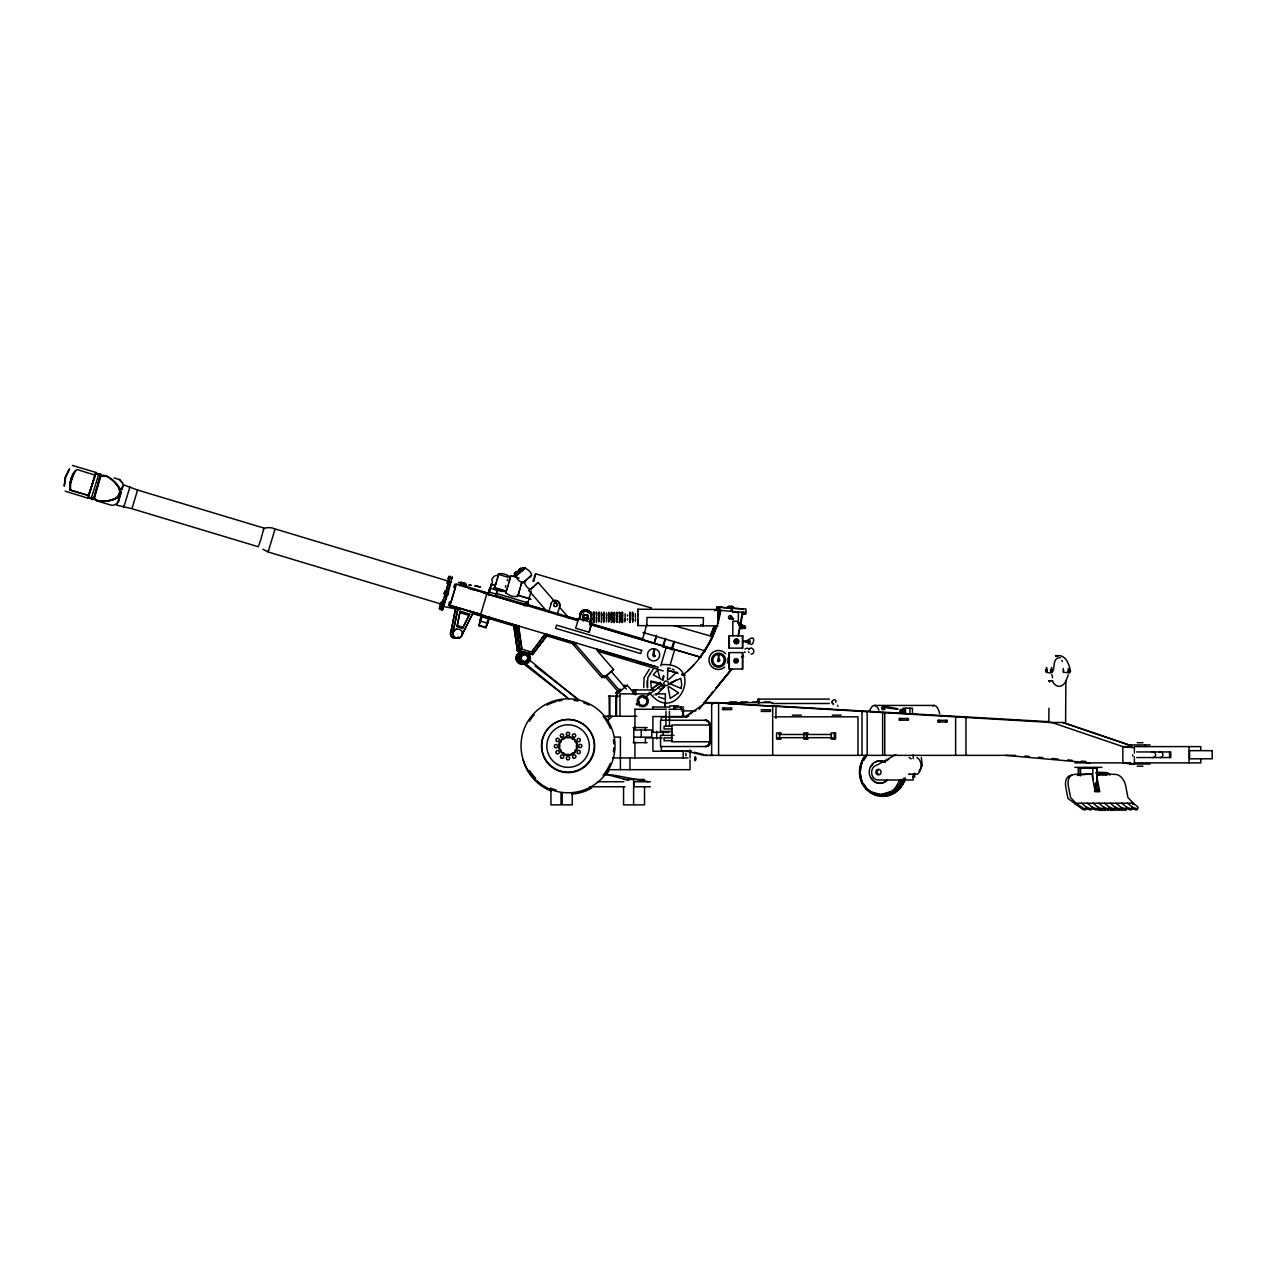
<?xml version="1.0" encoding="UTF-8"?>
<svg xmlns="http://www.w3.org/2000/svg" width="1276" height="1276" viewBox="0 0 1276 1276"><rect width="100%" height="100%" fill="white"/><g stroke="black" fill="none" stroke-linecap="round" stroke-linejoin="round"><path stroke-width="1.5" d="M1048.936 708.26L1048.84 722.503L1063.163 722.503L1132.195 745.966M1065.604 722.774L1065.859 681.129L1068.299 674.94M594.058 617.233L594.201 619.865M594.233 618.589L594.233 615.877M596.482 617.233L596.482 618.605L596.482 615.877M598.875 618.605L598.875 617.249M598.843 619.881L598.875 615.893M599.21 618.621L599.226 615.893M601.475 617.265L601.65 621.109M601.698 618.748L601.475 615.893M603.947 617.393L603.947 618.653L603.963 616.021M606.547 618.764L606.563 617.393M608.939 618.764L608.955 617.409M611.539 618.78L611.539 614.777M611.714 620.056L611.73 614.793M612.017 618.78L612.017 614.793M614.266 618.796L614.282 617.425M614.617 618.796L614.617 614.793M617.201 618.796L617.217 616.069M619.626 617.44L619.434 620.072M619.817 616.085L619.785 620.072M622.529 618.812L622.529 614.825M630.089 618.844L630.089 616.117M632.816 618.86L632.816 616.133M638.064 619.546L638.08 615.319M717.925 619.833L718.213 609.529L637.84 609.242L637.649 611.651M718.053 617.712L718.197 613.357L718.308 615.526M718.34 623.501L718.436 615.59M591.155 615.957L591.346 614.585M591.346 620.949L591.617 618.477M591.601 619.849L591.633 617.217L591.314 619.849M593.85 619.865L593.882 618.589M596.642 618.509L596.562 620.965M599.194 619.881L599.21 618.509M603.931 620.024L604.122 618.653M604.282 620.024L604.282 613.66M606.531 620.04L606.499 612.847M608.923 620.04L608.939 614.777M611.252 614.777L611.22 618.78M611.523 620.056L611.491 612.863M611.698 618.685L611.491 621.141M612.001 620.056L612.001 618.685M614.25 620.056L614.25 613.708M614.601 620.056L614.601 618.685M616.85 620.072L616.882 616.069M616.994 619.865L617.042 618.7M617.185 620.072L617.201 618.7M619.594 619.881L619.801 618.7M622.034 620.088L622.002 612.895M622.353 618.716L622.401 622.162M622.513 620.088L622.529 618.716M624.761 620.104L624.793 618.828M625.112 620.104L625.128 618.732M627.457 620.104L627.473 618.828M629.706 620.12L629.706 613.756M630.057 620.12L630.073 618.748M632.306 620.12L632.306 613.772M632.784 620.12L632.8 618.748M635.416 618.86L635.352 621.221M637.633 620.136L637.665 618.876M637.984 618.828L637.793 625.623L718.149 625.894M718.292 619.897L718.308 618.844M591.171 614.793L591.362 613.501M591.426 619.658L591.362 621.444M591.601 619.658L591.538 621.779M593.834 620.949L593.85 619.673L593.627 621.795M594.169 620.949L594.201 619.673M596.402 619.673L596.434 622.513M598.811 620.965L598.843 619.689L599.162 620.981M601.49 619.817L601.299 622.529M603.899 621.109L603.915 619.833M604.25 621.109L604.09 619.833M606.674 620.04L606.467 621.954M608.907 619.849L608.732 622.114M609.242 621.125L609.258 613.692M611.268 614.984L611.284 613.979M611.762 613.979L611.842 616.164M611.97 621.141L611.986 619.849M614.219 621.157L614.235 619.865M614.569 621.157L614.585 619.865M617.153 621.157L617.169 619.865M619.753 621.173L619.769 619.881M622.481 621.173L622.497 619.897M625.112 619.897L624.889 622.018M630.025 621.205L630.057 619.913M632.752 621.221L632.784 619.929M637.952 620.136L637.793 622.847M742.425 626.66L741.978 626.899M667.476 679.199L667.779 667.938L670.474 668.401M123.006 485.454L122.033 489.872M480.605 619.323L478.915 625.655L485.885 627.76L488.038 621.38L487.639 623.294L480.669 621.205L481.068 619.275L478.915 625.655M466.298 586.163C465.931 583.339 467.542 587.933 463.475 586.099L463.922 584.472L466.474 584.775L466.282 586.29M463.73 584.472L466.234 585.19M591.203 613.772L591.57 613.006M591.41 612.655L591.394 613.006M593.627 613.501L593.659 612.671L594.058 615.973L594.233 614.601M593.818 620.678L593.707 622.497L593.787 621.444M593.962 613.517L594.01 612.671M594.169 620.678L594.058 622.497L594.138 621.444M598.811 620.694L598.619 621.811M603.819 622.481L603.899 620.838M611.651 620.854L611.332 622.497M611.778 620.854L611.842 622.289M614.171 621.651L614.091 622.688L614.219 620.87M614.41 622.13L614.553 620.87M616.786 622.002L616.994 620.886L616.707 622.305M619.402 621.173L619.291 622.704L619.721 621.667M619.721 622.002L619.753 620.886M622.002 621.173L621.922 622.162M622.449 622.018L622.481 620.902M629.674 621.205L629.515 622.178M629.993 622.05L630.025 620.918M632.752 620.933L632.641 622.369M506.333 590.82C506.062 592.527 492.137 590.644 494.705 586.657M504.195 590.389L494.546 587.534L495.71 584.249M508.087 577.278L498.438 574.423L498.278 575.301M509.826 579.208C513.351 575.747 496.236 570.197 498.007 576.337M519.029 591.617C520.066 600.581 506.795 595.35 505.711 592.016M519.141 578.156L510.719 575.651L509.411 580.724M517.306 596.69L517.514 595.525M122.943 484.625L137.696 490.08L263.972 528.089L260.735 539.844L258.294 546.75L132.018 508.741L116.754 505.2L116.993 503.829M129.881 487.081L123.708 507.306L123.947 505.918M132.034 508.422L137.457 490.399M495.758 596.546L497.512 590.437L490.558 588.332L489.825 590.278L491.483 583.882L489.33 590.246M528.423 603.054L496.252 593.372L497.704 588.826M672.037 648.862L674.047 641.972M709.265 722.232L710.764 725.374L710.764 741.372A5.933 5.471 -90 0 1 707.989 745.87L707.159 746.189A5.933 5.471 -90 0 0 709.265 744.546A5.933 5.471 90 0 0 710.541 741.372L710.429 724.688M735.614 661.877L735.056 660.282M451.369 579.065L452.31 576.832L442.373 610.072L440.236 609.418L441.624 604.09M443.474 606.036L442.373 610.072L442.772 607.839M489.298 590.246L489.729 588.332L487.815 594.441M695.484 759.348L695.245 760.528L695.276 757.035L695.436 760.528L695.468 757.035L695.691 758.901M743.749 627.218C741.691 622.863 739.298 630.392 743.398 628.223M743.35 627.026C745.997 631.795 746.763 623.087 742.584 626.947C745.184 631.7 744.833 624.299 743.924 626.133M743.366 640.855L743.382 641.94M750.081 640.839C743.445 639.356 743.557 643.343 750.081 641.956M903.934 711.434L904.764 709.855M593.882 612.528L593.914 612.368M594.01 613.022L594.042 612.145L594.169 613.022M611.332 613.198L611.364 612.336M614.346 612.719L614.49 612.56M614.522 621.651L614.362 621.986M617.106 621.651L616.611 622.002M619.243 613.23L619.275 612.352M619.323 612.576L619.673 612.576M621.843 613.23L621.875 612.368L622.018 613.23M622.321 614.011L622.401 612.193L622.465 613.246M622.401 622.544L622.449 621.667M629.515 613.262L629.897 612.4M629.945 622.56L629.993 621.699M700.891 624.746L700.763 625.846L700.636 624.746M714.672 610.614L714.799 609.529L714.927 610.614M650.919 608.971L651.015 607.902L535.585 573.801L533.91 581.234M466.091 586.003L466.426 585.19M1081.617 803.226L1086.37 807.118L1086.259 808.202A2.967 1.037 23.6 0 1 1083.388 808.202L1075.875 803.226L1070.564 797.5L1068.379 785.952A11.915 7.879 70.5 0 1 1074.344 774.42L1091.857 773.862L1095.239 791.742L1099.721 791.726L1096.674 775.649M1087.343 803.21L1092.112 807.118L1091.985 808.187A2.967 1.037 23.6 0 1 1089.114 808.187L1086.37 807.118M1093.085 803.21L1097.838 807.118L1097.727 808.187A2.967 1.037 23.6 0 1 1094.856 808.187L1092.112 807.118M1098.811 803.21L1103.581 807.102L1103.453 808.187A2.967 1.037 23.6 0 1 1100.598 808.187L1097.838 807.118M1104.553 803.21L1109.307 807.102L1109.195 808.187A2.967 1.037 23.6 0 1 1106.324 808.187L1103.581 807.102M1110.295 803.21L1115.049 807.102L1114.921 808.171A2.967 1.037 23.6 0 1 1112.066 808.187L1109.307 807.102M1116.022 803.194L1120.791 807.102L1120.663 808.171A2.967 1.037 23.6 0 1 1117.792 808.171L1115.049 807.102M1121.764 803.194L1126.517 807.086L1126.405 808.171A2.967 1.037 23.6 0 1 1123.534 808.171L1120.791 807.102M1127.49 803.194L1132.259 807.086L1132.131 808.171A2.967 1.037 23.6 0 1 1129.26 808.171L1126.517 807.086M1137.442 808.33L1137.331 809.415A2.967 1.037 23.6 0 1 1134.46 809.415L1131.7 808.346L1131.589 809.415A2.967 1.037 23.6 0 1 1128.718 809.415L1125.974 808.346L1125.847 809.415A2.967 1.037 23.6 0 1 1122.992 809.415L1120.232 808.346L1120.121 809.431A2.967 1.037 23.6 0 1 1117.25 809.431L1114.506 808.346L1114.379 809.431A2.967 1.037 23.6 0 1 1111.524 809.431L1108.764 808.346L1108.653 809.431A2.967 1.037 23.6 0 1 1105.782 809.431L1103.038 808.362L1102.911 809.431A2.967 1.037 23.6 0 1 1100.04 809.431L1097.296 808.362L1097.185 809.431A2.967 1.037 23.6 0 1 1094.314 809.447L1091.57 808.362L1091.443 809.447A2.967 1.037 23.6 0 1 1088.572 809.447L1085.828 808.362L1085.716 809.447A2.967 1.037 23.6 0 1 1082.845 809.447L1067.948 798.425L1065.763 786.877A11.915 7.879 70.5 0 1 1071.728 775.345M463.922 584.472L463.475 586.099M466.091 586.29L466.282 584.775M862.576 784.118L859.609 772.092L862.576 760.049M859.705 772.092L860.407 766.238L863.772 757.434M863.23 784.23C858.381 775.744 859.849 765.568 864.123 757.178M860.247 772.092L860.614 768.95M900.346 709.807L905.099 710.381L904.764 712.965L900.011 712.391L900.346 709.807L901.35 709.807M901.191 711.099L900.011 712.391M904.987 711.099L903.807 712.391M736.762 642.546L737.688 641.7L736.762 640.233M1063.307 668.449L1063.259 672.356L1069.463 672.675A1.675 0.989 89.9 0 0 1070.197 669.82C1068.746 662.563 1064.583 653.408 1055.412 655.976L1057.74 656.454M1068.267 668.433L1068.379 672.42M70.18 482.743L70.403 481.483M738.07 635.958L742.441 612.32L742.441 614.011L745.854 614.011L745.902 608.971L732.488 608.317M738.405 635.958L743.047 612.32L745.902 612.32M647.123 680.953L647.538 687.684M653.87 656.661L652.69 654.891M653.998 653.982L655.019 656.071M680.937 688.418L681.735 684.399L680.81 678.385L670.49 682.804M455.803 608.014L450.875 632.194L455.628 608.014L459.583 609.146M458.02 608.014L453.092 632.194L458.02 608.014L473.316 612.496L461.816 635.209L473.316 612.496M456.999 626.596L460.142 611.252L469.68 614.075L462.486 628.494L456.999 626.596L460.142 611.252M70.706 482.743L73.625 474.034M89.304 493.748L94.488 476.458M94.775 494.53L93.212 499.219M711.705 637.793L711.976 636.437L673.919 625.559M268.423 550.435L268.151 551.902L275.09 528.934L448.769 581.234M448.769 581.521L449.104 579.783L448.37 581.521M94.647 476.458L89.751 492.935M441.911 602.814L441.241 604.92L440.172 604.601L440.842 602.495M674.43 641.365L672.133 650.154M611.364 612.719L611.475 613.198M611.698 612.544L611.986 613.979M629.85 613.262L629.945 612.209L630.025 613.262M440.842 604.601L441.671 601.841L442.74 602.16L441.911 604.92L441.081 603.947M441.911 604.92L441.305 605.845M663.568 675.498L662.691 679.63L663.472 677.987M578.459 699.998L529.7 660.17L526.51 663.488M1063.546 670.091L1063.546 671.224M494.466 587.375L494.96 585.62M711.402 638.973L711.801 637.474M441.305 604.553L440.236 609.418L445.595 592.814M122.273 487.639L122.687 486.012M490.558 588.332L488.58 595.19M656.534 635.368L656.119 636.884M450.922 582.175L447.748 593.452M122.719 485.949L121.794 489.346M461.035 582.303L465.341 583.483L466.075 584.775L465.469 583.483L461.035 582.303L460.078 585.907M462.933 586.529L463.698 584.105L466.203 584.775L463.587 584.105M446.106 591.474L445.276 594.153L444.207 593.834L445.037 591.155L445.834 592.447L445.037 591.155M445.276 594.153L444.463 592.846M494.769 586.194L495.327 584.249M497.64 577.693L498.214 575.747M507.29 580.564L507.657 579.208M521.948 581.712L520.704 586.003M710.987 640.504L711.482 638.702M95.126 493.174L95.62 491.372M448.243 583.595L446.6 589.432M481.004 616.882L479.84 621.205L480.589 619.259M487.512 620.662L486.826 624.203M662.994 646.15L664.03 642.753M663.759 643.742L663.249 645.8L663.711 644.587M665.466 638.766L664.94 640.616M480.669 621.205L482.759 614.522M487.639 623.294L489.633 616.946M439.359 608.397L440.124 605.988L441.193 606.307L440.427 608.716L439.359 608.397L440.076 605.988M449.248 579.192L450.013 576.784L449.296 579.192L448.179 578.873L448.945 576.465L450.013 576.784L449.216 579.368M447.27 583.212L447.988 580.803L449.056 581.138L448.307 583.531L447.222 583.212L447.988 580.803M495.184 584.663L495.694 582.893M497.193 579.272L497.8 577.278M508.917 582.51L509.666 580.038M521.453 583.531L518.854 592.303M531.183 591.155L526.94 605.861L528.041 604.776L546.208 610.359M646.613 625.272L642.673 638.893L589.671 623.23M654.652 640.999L654.939 640.01M656.518 635.783L655.098 640.568M665.609 638.526L664.19 643.311M486.73 624.554L485.885 627.76L489.314 616.356M497.289 579.065L496.157 582.893M509.06 582.159L507.72 586.689M901.127 711.434L900.393 712.343L901.159 710.19M904.923 711.434L904.078 712.215M447.876 593.771C446.121 600.007 449.758 588.156 448.051 593.228M96.226 489.25L96.912 486.954M119.194 496.173L119.88 493.86M524.532 605.861L526.605 601.57M525.313 605.861L525.632 604.776M548.648 612.081L551.216 603.564M557.229 614.633L559.797 606.1M589.113 632.21L575.635 628.223L578.57 618.573L591.968 622.544L589.049 632.21L591.266 624.698L700.715 657.3M578.905 619.482L580.835 613.006A6.3 6.284 0 0 1 583.579 611.411M590.15 620.949L591.107 617.744M589.799 622.592L591.713 616.133A6.3 6.284 0 0 0 581.186 613.006L579.272 619.482L581.058 613.006A6.3 6.284 0 0 1 591.585 616.133M590.102 625.766L591.059 622.544M641.7 650.361L640.712 653.583L555.586 628.35L556.559 625.128L641.653 650.361M660.713 665.913L666.327 646.948L589.656 624.219M670.219 664.7L674.717 649.532L666.327 646.948M121.156 491.531L116.754 505.2M121.316 492.345L118.684 500.926M654.7 640.568L655.258 638.941M655.593 638.941L656.071 637.314M663.791 643.311L664.78 640.042M450.157 605.127L456.409 584.233L487.001 593.388L480.749 614.282L448.53 605.127L449.487 601.921L450.986 601.921L455.309 587.438L453.809 587.438L454.766 584.233L456.409 584.233M88.443 495.678L96.147 472.487L87.629 498.198L88.73 497.161L93.977 498.756L101.139 475.135L98.794 473.651M98.89 473.875L91.346 497.975L93.276 499.363M99.56 477.974L94.344 497.72A7.672 7.656 0 0 0 100.07 501.181A31.788 31.772 -90 0 0 111.554 500.128C116.882 499.57 122.209 494.243 119.8 488.74M103.053 475.581L100.102 476.171L100.166 474.241M99.991 477.687L100.437 476.171M519.507 590.198L520.193 587.917M444.447 597.104L450.173 576.194L448.339 581.058M716.267 627.441L716.618 626.261L715.932 627.441A106.036 105.988 -90 0 1 699.104 658.161A106.036 105.988 -90 0 0 715.788 627.441M119.497 494.913L120.582 491.531M119.848 495.008L120.662 492.345M119.769 496.173L120.47 493.86M444.207 593.834L444.766 592.128M495.598 584.663L496.189 582.669M505.36 587.12L505.838 585.54M507.784 586.338L506.476 590.629M446.728 596.817L443.442 606.483L459.057 609.561L449.471 606.578M97.614 484.625L98.3 482.424M654.62 642.099L655.194 640.01M664.684 640.616L665.259 638.526M663.711 644.843L664.302 642.753M448.227 578.873L448.897 576.465M440.475 608.716L441.145 606.307M448.339 583.531L448.721 582.335L447.557 582.015M507.226 588.108L505.519 593.196M443.601 599.321L442.501 602.814M654.189 643.407L654.891 640.999M664.987 639.627L665.274 638.766M663.983 643.742L662.946 647.139M532.889 581.234L535.601 573.801M737.145 661.319L736.858 659.883L735.391 659.804M671.83 647.65L673.935 641.557M497.704 576.337L498.438 574.423M495.263 585.62L494.306 588.364M518.534 593.149L517.721 595.302L531.007 599.241M70.962 479.138L71.791 476.841M98.922 480.51L99.783 478.053L95.046 494.53M654.604 641.86L654.221 642.929M741.005 627.026L740.654 628.334L742.345 628.446M440.172 604.601L442.15 604.266M441.671 601.841L442.565 602.878M497.512 590.437L496.811 592.335L497.544 589.145L505.121 591.362M498.071 575.301L498.677 573.594M510.225 576.832L510.719 575.651M263.366 529.349C263.925 526.653 277.099 527.243 274.436 530.481M863.485 760.416L864.554 757.609M899.979 779.716L895.305 788.074M902.722 779.62L897.634 788.775L893.152 792.524M903.504 778.328C901.43 786.191 895.592 792.938 887.761 795.411M901.972 783.895L903.599 779.62M902.276 784.23L904.509 778.376M903.791 781.343L904.907 778.424M905.147 778.312L899.405 789.094M904.891 779.604C902.754 787.069 896.613 792.954 889.324 795.411M904.445 781.231L905.545 778.328M736.22 640.233L735.247 641.397L736.22 642.546M1046.783 667.38L1045.602 670.171A1.675 0.989 89.9 0 0 1046.543 672.308C1059.032 676.503 1049 657.443 1060.547 657.666M1051.743 667.364L1050.547 670.171A1.675 0.989 89.9 0 0 1051.504 672.308L1051.536 672.293M117.807 502.489L118.796 500.926M1075.333 804.47L1075.875 803.226L1133.232 803.194L1137.985 807.086L1137.873 808.171A2.967 1.037 23.6 0 1 1135.002 808.171L1132.259 807.086M1095.127 787.196L1096.754 782.22L1096.961 768.28M730.542 611.252L731.977 608.014L731.977 611.379M1065.859 681.129L1065.572 681.783A15.184 9.012 89.9 0 1 1052.828 682.006L1052.253 680.778M650.505 608.971L651.015 607.902M709.265 643.503L713.172 635.623M723.364 663.44L724.274 659.054A5.79 5.79 0 0 0 716.043 654.955A5.79 5.79 0 0 0 714.209 663.967A5.79 5.79 0 0 0 723.396 663.392M462.486 628.494L469.68 614.075M72.285 475.677L73.147 474.034M528.918 661.51L529.7 660.17M671.878 648.862L662.515 645.608M464.719 585.604L465.23 585.11M1132.689 804.438L1133.343 803.29L1127.904 797.468L1125.719 785.92A11.915 7.879 70.5 0 0 1115.399 774.388L1096.339 773.862M69.558 469.026L65.65 477.368L64.263 486.172L65.06 477.368L69.367 469.026M649.516 674.797L650.106 673.919M740.558 626.372L742.074 627.696M866.101 755.073C857.265 764.228 857.265 779.939 866.101 789.094M862.48 760.783L865.798 756.11M863.23 759.938L866.101 756.174M863.533 760.289L866.117 756.62M904.54 780.513L898.527 788.775L894.029 792.524M902.499 783.671L898.719 789.254L894.077 793.13M900.569 786.861L904.78 780.976M741.372 627.696L741.946 626.899M94.041 498.756L92.606 499.363M541.79 638.415L544.182 635.384M532.331 654.54L547.5 634.507M98.571 474.369C92 472.184 98.89 473.699 101.554 475.071M100.15 475.055L101.139 475.135C97.199 476.06 94.647 471.004 97.758 474.018M749.73 642.53L747.911 643.917M527.674 659.469L525.297 662.388M519.763 570.579C516.924 573.147 526.063 565.22 518.917 571.185M526.35 579.846C523.639 587.295 513.526 577.358 517.338 574.647M520.56 571.792L523.957 568.937L521.485 571.233M523.766 569.08C522.777 565.316 537.1 574.407 528.87 577.629M522.426 583.116L524.58 581.106C523.24 582.957 529.891 593.276 532.778 587.279M523.718 582L525.521 580.548M530.353 576.274L528.073 578.331M545.522 609.769L528.87 590.549L530.098 589.368M535.314 585.062L538.169 582.494L557.532 604.84M571.281 642.291L601.905 677.636L604.058 675.61M573.706 642.291L604.33 677.636L606.483 675.61M606.658 675.451L611.204 671.479L626.388 689.008M596.897 650.266L613.612 669.565L604.33 677.636M635.576 694.91L627.17 685.212L617.871 693.267L621.141 690.284M1046.99 669.342L1046.974 671.272M703.411 703.411L712.008 692.916M713.268 691.56L711.131 694.575M699.12 709.408L732.121 668.927M649.436 669.214L644.109 677.62L643.694 687.573M653.137 669.214L647.809 677.62L647.379 687.573M655.082 656.071L653.822 656.661M678.13 693.203L670.203 698.387L668.114 687.285M904.205 709.887L905.737 708.212M716.841 702.613L713.348 702.613L711.641 704.192M517.689 572.924L516.62 573.961L519.157 571.76M519.89 572.605L517.498 574.71M713.587 702.613L711.896 704.192M884.013 708.898C880.695 711.338 881.684 704.368 884.172 707.606M464.592 585.03L464.799 585.891M608.317 720.127L612.177 716.251M521.087 569.351C520.768 569.957 507.322 581.441 516.525 573.243M517.753 572.398L516.206 573.61L517.338 572.685M656.055 695.149L664.014 687.174M883.518 708.93L882.657 709.424L884.922 709.52M687.605 671.001L693.857 664.828M562.365 739.378L561.552 740.048A4.099 4.099 0 0 1 559.765 743.158L559.478 744.227A4.019 4.019 0 0 1 559.43 747.688L559.701 748.773A4.099 4.099 0 0 1 561.408 751.819L562.19 752.617A4.099 4.099 0 0 1 565.188 754.387L566.321 754.706A4.099 4.099 0 0 1 569.814 754.722L570.819 754.531A4.099 4.099 0 0 1 573.913 752.696L574.694 751.915A4.099 4.099 0 0 1 576.449 748.9L576.784 747.927A4.099 4.099 0 0 1 576.353 746.093L576.353 746.045A4.019 4.019 0 0 1 576.736 744.371L576.401 743.126A4.099 4.099 0 0 1 574.615 740.144L573.833 739.362A4.099 4.099 0 0 1 570.787 737.672L570.037 737.4A4.099 4.099 0 0 1 568.203 737.815L568.091 737.799A4.019 4.019 0 0 1 566.241 737.448L565.443 737.592A4.099 4.099 0 0 1 562.333 739.378M521.677 568.968L520.72 569.75M518.965 571.967L517.322 573.323M516.11 575.827L520.05 572.318M516.317 572.015L517.099 571.457L515.807 572.477C518.279 570.34 510.783 576.624 516.333 572.174M521.374 569.255L522.969 567.756L522.251 568.298M522.426 570.388L521.629 571.09L522.65 570.037M535.984 584.472L538.169 582.494M623.517 686.392L624.746 685.212L624.028 685.738M519.157 571.648L517.514 573.243M515.807 574.025L517.067 573.02M668.449 679.677L676.838 672.133M518.933 571.839L518.168 572.669M519.667 572.685L518.566 573.801M516.078 573.769L514.882 574.742L516.732 573.211M519.077 571.09L519.922 570.292M656.677 671.032L653.216 674.797L663.057 680.299M523.383 569.479L519.731 572.844M534.516 585.78L536.016 584.504M519.188 569.447L518.184 570.388L520.975 568.091L519.651 569.192M527.211 579.097L528.471 578.044M534.915 585.477L532.507 587.566M619.897 689.231L615.558 693.123L620.295 689.231M97.965 474.082L100.086 473.699M515.153 573.052L515.998 572.366M526.063 580.133L527.275 579.097M513.606 625.288L517.562 650.824L519.491 649.165L516.541 625.958M519.954 650.824L515.998 625.288L519.954 650.824L521.884 649.165L518.231 625.958M522.905 569.782L523.91 568.952M531.964 587.981L528.87 590.549M604.393 675.61L601.905 677.636M610.454 672.069L613.612 669.565M624.682 687.222L627.17 685.212M90.484 498.23C82.493 497.544 97.55 498.039 91.984 499.458M895.321 787.978C889.085 794.996 878.095 796.687 870.12 791.678M895.401 791.662L899.708 788.074M523.559 569.255L525.409 567.756M530.226 576.242L531.725 575.061M744.004 626.66L741.117 624.586M494.067 576.258L491.898 579.097L492.376 582.638M745.009 649.005L747.114 648.128L749.219 649.005M748.9 649.005C752.936 645.193 756.54 653.918 751.006 654.094M651.223 690.268C659.261 680.076 667.906 683.107 653.806 690.539M636.868 704.703L636.373 704.017L639.435 701.704M644.045 698.275L654.795 690.268M657.858 687.971L662.467 684.542M685.579 716.825L693.171 711.354M685.85 716.825L705.612 702.613M919.023 771.246L922.245 765.632L921.352 757.418M525.313 662.738L523.447 663.727L567.405 697.749M653.025 654.317L653.982 649.085L654.7 650.202L653.647 654.014M718.053 658.958L717.894 661.271M525.473 662.738L523.447 663.727M651.924 688.737L658.241 684.67M895.8 754.642L877.282 764.898A7.704 7.098 -90 0 0 877.282 780.003L913.201 780.003L913.201 774.149M883.758 762.091L888.814 759.3M708.324 703.108L709.52 702.613L705.325 702.613L711.641 702.964L711.641 755.36M98.204 473.875L100.294 474.002L100.421 475.135M891.031 791.551L880.679 794.565L870.392 791.567M887.905 794.884L891.398 793.305M888.67 795.554L895.273 792.524M100.054 476.171L103.627 475.549M113.532 499.41L115.733 498.549A7.688 7.688 0 0 0 119.274 487.4L116.499 483.668A31.788 31.772 -90 0 0 107.519 476.458L102.846 475.549M552.986 601.028L554.47 600.486A4.482 4.466 0 0 1 559.717 606.1M707.207 746.173L708.02 745.87M706.585 746.396L707.382 746.189M1050.642 672.293L1052.54 671.926M1097.551 775.33L1099.13 774.739M1094.409 791.439L1098.652 789.876L1096.897 780.944M1091.857 773.862L1077.566 775.154M718.851 661.478L719.983 660.25L719.026 658.894M454.447 629.164L453.219 629.546A4.61 4.61 0 0 0 456.122 638.239M455.612 629.546L456.744 629.164A4.61 4.61 0 0 1 459.743 637.856L458.243 638.239A4.61 4.61 0 0 1 454.336 630.216M456.84 629.164L455.691 629.546A4.61 4.61 0 0 0 458.594 638.239M457.35 637.856L455.851 638.239A4.61 4.61 0 0 1 451.959 630.216M112.144 499.761C117.153 498.996 121.348 493.764 119.274 488.74M525.68 663.759L568.729 698.913M110.438 500.304L108.907 500.67A31.788 31.772 -90 0 1 99.688 501.181A7.672 7.656 0 0 1 93.961 497.72M727.878 703.714L730.893 703.682M749.714 704.751L730.319 703.905M705.07 746.54L706.282 746.189A5.933 5.471 -90 0 0 709.711 740.686L709.711 726.076A5.886 5.423 90 0 0 706.314 720.621L705.07 720.254M705.947 746.54L706.792 746.396M752.585 705.181L772.506 706.043L770.034 705.835M653.902 694.973L654.11 694.894M1047.022 671.399L1046.192 670.299L1047.038 669.23M909.788 774.133L908.672 774.293L917.524 774.133C922.277 770.497 922.452 760.368 916.854 757.513M881.142 795.698C890.584 795.554 899.133 788.648 901.638 779.62C898.479 790.211 886.692 797.675 875.99 794.485M881.987 796.24L887.745 795.411M889.308 795.411C880.95 798.01 871.604 795.107 865.734 788.775M495.2 575.779L496.412 575.62M661.941 664.605C707.175 662.037 676.344 728.5 649.117 692.278M718.898 661.478L717.846 661.271M457.845 625.543L462.438 627.122M713.699 702.757L713.348 702.613M1048.649 680.794L1052.7 680.778M95.046 473.54L96.848 473.843M94.599 475.023L76.895 469.456A27.099 27.083 -90 0 0 70.69 490.112L69.909 490.112A27.099 27.083 -90 0 1 70.403 480.924M101.697 475.661L104.776 475.597M103.42 475.549L105.908 475.804M104.568 475.677L106.993 476.203M65.156 491.196L88.028 498.198M90.676 497.975L88.698 497.48M447.302 580.803L448.37 581.138M458.467 582.303L463.029 583.483M487.001 593.388L475.31 590.166M720.844 607.073L719.01 607.073L719.01 610.422L720.844 610.422M717.782 607.073L727.974 607.87A1.675 1.675 0 0 1 730.59 606.642M469.058 611.06L468.164 611.22M732.807 612.32L738.389 612.32L738.389 621.268L732.807 621.268L732.807 635.815M475.916 613.9L480.845 615.59M577.661 618.573L578.57 618.573M518.678 625.958L521.884 649.165M529.779 654.54L529.301 652.084M673.521 681.703L673.186 681.703A106.036 105.988 -90 0 1 670.06 683.553M632.832 689.949L655.816 689.949M649.58 693.873L619.897 693.873L620.04 716.251M655.497 693.873L665.338 693.873L665.338 706.92M608.445 696.106L620.008 696.106M758.263 699.104L829.352 699.104M729.792 702.055L736.491 702.055M740.893 702.055L747.481 702.055M752.521 702.055L759.236 702.055M763.925 702.055L770.225 702.055M727.559 702.613L749.762 702.613M750.288 702.613L772.506 702.613M711.354 702.964L718.595 702.964L718.595 755.36M772.187 703.491L829.432 703.491M874.427 705.437L934.16 705.437M669.725 705.915L678.673 705.915M652.514 707.032L669.948 707.032M674.095 707.032L683.697 707.032M722.344 707.925L731.69 707.925L731.69 709.6L722.344 709.6M634.89 709.265L666.407 709.265M668.847 709.265L683.697 709.265M761.15 709.759L770.513 709.759L770.513 711.434L761.15 711.434M904.636 709.807L903.743 712.965L904.764 712.965M904.078 710.381L905.099 710.381M681.464 710.907L695.978 710.907M868.079 711.322L869.945 710.19A16.221 6.348 90 0 1 878.909 710.19M909.947 714.113L912.436 714.113L912.436 708.212L903.248 708.212L901.717 709.887L905.497 709.887L905.497 713.858L909.947 714.113L909.947 708.212M792.38 715.15L801.264 715.15M832.319 715.15L841.203 715.15M604.521 716.251L636.836 716.251M681.671 716.251L688.641 716.251M666.407 716.538L652.913 716.538L652.913 732.312M668.847 716.538L683.186 716.538L683.186 709.265M687.62 716.825L661.399 716.825L661.399 720.254M774.532 716.825L857.982 716.825L857.982 755.36M899.102 718.484L908.448 718.484L908.448 720.158L899.102 720.158M706.17 720.254L660.537 720.254L660.537 731.435L672.101 731.435M937.908 720.318L947.27 720.318L947.27 721.993L937.908 721.993M707.159 720.605L707.925 720.876M1046.575 721.594L1048.122 721.642L910.793 713.747M709.647 722.774L708.308 721.291M709.839 725.007L671.878 725.007L671.878 741.787L709.839 741.787M672.181 726.124L664.062 726.124L664.062 728.931L672.181 728.931M633.103 727.559L647.155 727.559M633.773 730.016L651.765 730.016L651.765 737.145L633.773 737.145M652.451 732.312L669.007 732.312M778.854 734.482L831.617 734.482M673.951 735.359L660.537 735.359L660.537 746.54L706.17 746.54M614.474 737.097L620.407 737.097L620.407 769.683M778.854 737.672L831.617 737.672M662.148 737.911L645.401 737.911L645.401 742.664M672.181 737.879L664.062 737.879L664.062 740.67L672.181 740.67M633.103 742.664L647.155 742.664M1137.219 742.696L1142.993 742.696M1129.467 744.929L1150.059 744.929M1130.313 746.604L1122.832 746.604L1051.918 722.503L718.308 702.964M1134.364 746.604L1200.78 746.604L1200.78 750.097M691.401 750.974L661.399 750.974L661.399 746.54M1136.693 751.947L1150.904 751.947M1151.478 751.947L1170.762 751.947L1170.762 757.545L1151.478 757.545M703.666 755.36L1015.632 755.36M1136.693 757.545L1150.904 757.545M612.496 757.944L688.067 757.944M1074.823 762.873L1130.711 762.873M1134.364 762.873L1200.78 762.873L1200.78 758.805M1129.467 764.005L1150.059 764.005M1137.219 766.19L1142.993 766.19M1074.823 767.355L1101.954 767.355M608.812 769.683L690.045 769.683L690.045 759.89M605.031 775.01L613.676 775.01M912.675 777.116L914.732 777.116L914.732 773.224M623.565 779.476L633.63 779.476L633.63 804.869L623.565 804.869L623.565 787.292M634.619 779.476L644.524 779.476M597.471 781.725L623.836 781.725M650.409 781.725L634.06 781.725L634.06 786.75L650.409 786.75M589.544 786.75L624.873 786.75M634.443 804.869L644.524 804.869L644.524 787.292M712.805 702.741L713.954 702.757M711.545 702.709L713.061 702.741M1097.535 774.883L1107.074 775.154M710.03 702.645L711.817 702.709M709.249 702.613L710.301 702.645M1097.264 772.139L1106.962 772.682A11.915 4.099 81.9 0 1 1109.785 775.122M1095.765 772.73L1103.533 773.16A11.915 4.099 81.9 0 1 1105.798 774.755M716.618 702.613L730.701 703.411M770.289 705.676L906.837 713.523M752.154 705.149L750.719 705.038M743.111 608.971L716.665 607.073L716.665 610.422L718.516 610.422A106.036 105.988 -90 0 1 717.798 613.884M1024.835 756.046L1029.206 756.397M1038.473 757.274L1042.843 757.625M1052.11 758.502L1057.948 759.029M1067.693 759.906L1072.079 760.257M1081.33 761.134L1085.732 761.485M1005.759 755.36L1090.087 762.873M1134.38 753.159L1134.38 747.752L1122.832 746.604L1122.832 762.873L1134.38 764.005L1134.38 756.78M1122.832 762.873L1133.152 764.005M476.73 586.322L475.055 586.131M469.169 585.11L471.259 585.349M475.262 585.859C481.818 587.311 482.264 587.47 475.533 585.859M468.962 585.11L471.051 585.349M475.294 586.131L476.857 586.322M875.495 794.9L881.126 795.698M879.69 795.682L883.518 796.24M897.634 709.328L883.502 707.43M897.905 708.738C894.157 708.451 878.191 703.889 882.753 709.679M91.681 499.41L92.669 499.458M615.016 775.377L648.304 781.725M664.206 698.817L658.448 696.871M705.947 720.254L706.792 720.398M1067.47 672.42L1069.368 672.643M661.75 683.537L650.76 680.953L651.239 687.684M650.728 681.815L658.049 683.537M694.256 752.25L703.124 754.403M707.287 755.36L704.894 755.36M685.85 750.974L703.953 755.36M608.716 775.01L628.621 780.274M93.308 498.756L91.649 498.278M469.6 611.22L480.175 614.282L449.583 605.127M460.461 612.831L468.451 615.176M642.976 632.449L705.596 651.015M527.227 604.776L578.188 619.642M565.268 616.021L577.39 619.642M484.513 593.037L577.869 620.726M674.717 649.532L700.923 657.3M483.716 593.037L525.058 605.303M658.272 667.252L477.543 613.9L519.491 626.341M677.811 673.138L668.321 670.379L677.588 673.138M681.512 674.238L685.228 675.339M546.192 634.252L576.449 643.184M596.642 649.213L655.545 666.678M490.383 618.413L517.881 626.341M545.697 634.826L560.946 639.34M562.86 639.914L574.152 643.264M606.148 652.738L615.558 655.529M619.323 656.646L628.733 659.437M636.261 661.67L645.656 664.461M521.804 649.165L531.693 652.084L532.491 654.54L547.803 634.507L532.491 654.54L519.635 650.824M517.243 650.824L522.937 652.403M448.514 577.661L449.678 577.996M469.185 588.539L474.592 590.166M444.877 591.506L445.946 591.825M444.351 593.468L445.436 593.787M453.921 606.754L459.328 608.365M90.5 497.704L92.398 498.278M473.875 613.214L477.479 614.282M439.694 607.185L440.858 607.52M491.467 584.233L494.944 585.285M491.292 584.233L494.769 585.285M520.257 595.908L529.715 598.763M72.493 465.485L96.147 472.487M114.043 477.99L119.593 479.553M489.537 592.16L496.492 594.249M458.307 584.105L488.852 593.308M496.476 595.605L527.036 604.792M591.904 624.331L630.105 635.831M633.885 636.979L653.009 642.721M70.69 490.112L89.176 495.678L69.909 490.112M441.847 604.282L268.151 551.982L262.952 549.222M472.359 613.469L481.929 616.34M487.639 618.062L518.2 627.266M544.884 635.304L575.46 644.508M598.332 651.398L663.249 670.937M482.105 616.882L489.075 618.988M478.931 625.304L486.076 627.393M663.919 646.948L670.666 649.005M1062.669 722.503L1131.652 745.966M706.569 720.398L707.382 720.605M909.134 757.513L911.255 758.869M105.685 475.98L106.737 476.458A31.788 31.772 -90 0 1 115.717 483.668L118.493 487.4A7.688 7.688 0 0 1 115.127 498.549L110.773 500.128A31.788 31.772 -90 0 1 99.289 501.181A7.672 7.656 0 0 1 93.898 498.198M670.49 683.936L680.985 688.418M885.385 762.378L882.896 761.246A11.213 10.336 -90 0 0 875.049 762.378M884.731 762.378L882.242 761.246A11.213 10.336 -90 0 0 869.578 774.995A11.213 10.336 -90 0 0 886.868 780.019M870.838 792.173L877.744 795.411M870.248 792.524L876.851 795.554M672.372 669.134L674.191 670.044M119.21 479.553L122.974 483.269M1110.646 808.825L1112.098 808.809M1109.801 809.973L1111.364 810.435L1110.439 808.681L1114.203 810.483L1113.342 808.681L1116.851 810.483L1116.261 808.665L1119.993 809.957M1098.158 809.973L1099.721 810.451L1098.78 808.697L1102.56 810.499L1101.698 808.697L1105.207 810.483L1104.617 808.681L1108.35 809.973M1119.18 808.665L1122.481 810.419L1122.082 808.665L1125.863 810.467L1125.001 808.665M669.007 686.648L678.465 692.772M119.864 479.888L122.592 483.269M733.78 618.876L730.877 616.802L730.303 617.6L733.206 619.689M738.054 621.986L744.897 626.899L744.323 627.696L737.48 622.8M739.075 624.347L743.493 627.457M741.85 627.457L738.948 625.384L741.771 627.457M91.728 499.283L90.692 498.278M535.154 666.056L578.698 699.758M872.369 792.986L866.101 787.994L862.815 783.336M865.798 788.074L871.492 792.524M871.428 793.13L866.803 789.27L862.48 783.384L860.407 777.929M636.373 703.985L637.075 704.878M609.322 716.554L609.115 696.106M115.079 482.663L115.972 483.668M91.473 499.091L91.011 497.975M560.116 607.823L569.144 618.254M606.563 675.514L620.487 691.576M604.138 675.514L618.062 691.576M607.823 716.251L608.556 717.894M748.438 651.765L748.996 652.61M744.546 651.765L745.12 652.61M735.837 660.394L736.38 661.207M863.533 783.895L866.978 788.775M660.49 683.489L661.478 684.797M646.246 698.387L647.203 701.561M1061.807 660.314L1062.382 661.526M1049.095 680.794L1049.669 682.006M1132.897 756.142L1132.514 754.738M591.251 615.08L591.506 615.893L591.617 614.585M657.347 668.688L659.74 677.779M1051.823 674.478L1052.604 677.747M718.213 609.529L718.324 617.712M637.84 609.242L637.984 616.037M637.793 625.623L637.617 623.214M632.673 612.225L632.752 613.278M614.139 612.56L614.203 613.214M608.812 612.145L608.923 614.968M598.763 612.544L598.97 613.038M596.339 611.97L596.594 613.022M1095.542 782.906L1096.977 790.498M1095.414 783.719L1096.77 790.865M516.349 625.288L519.858 650.824M513.909 625.288L517.402 650.824M837.726 705.341L837.869 706.346M514.308 625.288L517.562 650.824M860.152 772.092L860.71 776.606M70.068 487.958L69.957 486.411M745.056 640.855L745.04 641.94M743.382 640.855L743.366 641.94M604.026 612.687L603.851 612.305M703.044 624.746L703.172 625.846L703.459 617.664L647.028 617.456L646.741 625.655L646.613 624.554M632.242 612.4L632.274 613.278M621.97 612.368L622.162 613.23M619.705 612.352L619.737 613.23M617.106 612.352L617.137 613.214M616.771 612.352L616.802 613.214M614.522 612.336L614.553 613.214M611.922 612.336L611.954 613.198M604.202 612.305L604.234 613.182M601.379 612.177L601.427 613.82M599.114 612.161L599.146 613.038M593.787 612.145L593.818 613.006M591.538 612.145L591.585 613.788M685.994 755.855L685.946 753.191M632.752 612.927L632.768 614.043M630.025 612.927L630.073 615.048M622.481 612.895L622.497 614.011M619.753 612.879L619.769 613.995M619.402 612.879L619.45 616.18M617.153 612.879L617.169 613.995M616.818 612.879L616.866 616.18M614.569 612.863L614.585 613.979M614.219 612.863L614.235 613.979M611.97 612.863L612.001 614.984M603.899 612.831L603.915 613.947M599.162 612.687L599.034 615.989L599.21 614.617M598.811 612.687L598.827 613.804M596.562 612.687L596.642 614.809M596.418 612.687L596.45 613.517M594.169 612.671L594.201 613.788M637.952 613.612L637.968 614.729M635.384 613.772L635.416 617.504M632.784 613.772L632.8 615.064M625.112 613.74L625.144 617.472M622.513 613.724L622.529 615.016M619.785 613.724L619.785 615.016M617.185 613.708L617.185 615M614.601 613.708L614.601 615M611.683 613.979L611.826 614.984M611.523 613.692L611.523 614.984M609.083 613.963L609.115 616.149M606.658 613.676L606.706 616.037M603.931 613.66L604.106 614.952M601.682 613.66L601.634 614.825M601.443 613.533L601.506 614.952M599.194 613.533L599.21 614.809M598.843 613.533L598.859 614.809M596.402 613.804L596.466 614.809M594.201 613.517L594.217 614.793M591.601 613.501L591.617 614.793M591.171 620.662L591.139 618.477M718.053 618.844L718.053 619.897M632.8 614.857L632.8 616.228M632.625 615.048L632.625 616.228M630.073 614.857L630.073 616.228M627.473 614.841L627.489 616.117M622.353 615.016L622.529 616.196M619.801 614.809L619.801 616.18M617.201 614.809L617.201 616.18M614.426 615L614.442 616.164M611.411 618.685L611.555 619.849M611.236 618.685L611.236 620.056M603.947 614.761L604.122 616.133M601.698 614.745L601.698 616.117M601.459 614.617L601.522 616.117M598.859 614.617L598.859 615.989M596.482 614.601L596.658 615.973M593.882 614.601L594.058 615.973M619.626 616.18L619.801 617.44M619.466 616.085L619.466 617.44M617.026 616.18L617.042 617.44M611.714 616.164L611.698 618.78M593.882 615.861L593.882 617.233M591.139 617.217L591.314 618.589M1189.057 746.604L1189.057 762.873M1169.582 751.947L1169.582 757.545M1145.146 744.929L1145.146 746.604M1097.105 771.98L1097.105 768.28L1078.252 768.28L1078.252 775.664M1092.814 768.28L1092.814 779.365M1080.517 768.28L1080.517 775.664M1080.262 768.28L1080.262 775.664M965.964 755.36L965.964 716.825L955.628 716.825L955.628 755.36M946.074 720.318L946.074 721.993M939.535 720.318L939.535 721.993M938.338 720.318L938.338 721.993M913.201 754.77L913.201 758.63M907.252 718.484L907.252 720.158M904.556 709.887L904.556 711.88M900.728 718.484L900.728 720.158M899.532 718.484L899.532 720.158M884.747 712.901L884.747 755.36M882.641 712.694L882.641 755.36M867.17 711.801L867.17 755.36M862.002 711.593L862.002 755.36M834.265 732.982L834.265 739.011M832.478 737.672L832.478 739.011M807.82 734.482L807.82 732.982L803.864 732.982L803.864 739.011L807.82 739.011L807.82 737.672M806.942 734.482L806.942 737.672M806.512 732.982L806.512 739.011M805.172 737.672L805.172 739.011M780.944 734.482L780.944 732.982L776.558 732.982L776.558 739.011L780.944 739.011L780.944 737.672M779.652 732.982L779.652 739.011M777.866 737.672L777.866 739.011M775.967 706.649L775.967 718.34M772.698 706.362L772.698 755.36M745.232 612.32L745.232 614.011M743.509 612.32L743.509 614.011M743.047 614.011L743.047 612.32L720.796 610.422A106.036 105.988 -90 0 1 682.245 675.562M742.903 612.32L742.903 614.011M742.441 635.815L742.441 648.128M742.441 652.594L742.441 669.007M729.314 635.815L729.314 648.128M729.314 652.594L729.314 669.007M723.97 707.925L723.97 709.6M719.728 607.073L719.728 610.422M718.723 658.847L718.579 654.588L718.436 658.831M717.399 607.073L717.399 610.422M713.061 755.36L710.142 755.36M690.045 750.001L690.045 757.944M683.378 709.265L683.378 716.538M683.186 757.944L683.186 751.229L652.913 751.229L652.913 737.911M680.921 707.032L680.921 709.265M669.453 711.354L669.453 726.124M665.944 711.258L665.944 726.124M665.179 703.331L665.179 707.127M663.169 731.339L663.169 735.12M656.709 731.339L656.709 738.884M653.232 707.032L653.232 709.265M645.401 727.559L645.401 730.733M641.254 730.016L641.254 737.145M635.783 689.949L635.783 693.873M635.177 689.949L635.177 693.873M634.938 709.265L634.938 728.74M634.938 742.361L634.938 757.944M633.773 727.559L633.773 742.664M633.454 689.949L633.454 693.873M629.977 757.944L629.977 769.683M616.93 696.106L616.93 693.873L616.771 697.605M616.531 696.106L616.531 716.251M616.005 696.106L616.005 716.251M609.912 696.106L609.912 716.251M572.238 793.146L572.238 804.869L562.19 804.869L562.19 793.146M561.009 793.146L561.009 804.869L550.945 804.869L550.945 789.254M590.31 618.94A5.79 5.774 0 0 0 591.027 617.6A5.79 5.774 0 0 1 590.15 618.94M583.563 620.949A5.79 5.774 0 0 1 582.239 620.248M580.341 617.919A5.79 5.774 0 0 1 584.695 609.848A5.79 5.774 0 0 1 591.378 616.133M579.751 616.483A5.79 5.774 0 0 1 585.285 609.769A5.79 5.774 0 0 1 591.219 616.133M587.805 615.782A2.345 2.345 0 0 1 584.631 617.744A2.345 2.345 0 0 1 583.563 614.171M587.757 614.585A2.345 2.345 0 0 1 586.944 617.488A2.345 2.345 0 0 1 583.93 617.185A2.345 2.345 0 0 1 583.722 614.171M116.834 503.382A6.667 6.667 0 0 1 111.475 505.264L97.885 501.181A10.99 10.99 0 0 1 93.642 498.756M70.866 479.138A27.099 27.083 -90 0 1 71.456 477.384M72.174 475.677A27.099 27.083 -90 0 1 74.981 470.908M458.259 637.187A4.61 4.61 0 0 1 457.255 637.856M458.004 637.187A4.61 4.61 0 0 1 456.999 637.856M524.803 663.345A5.949 5.949 0 0 1 516.365 660.362A5.949 5.949 0 0 1 520.433 652.387M526.302 662.419A5.949 5.949 0 0 1 516.62 660.362A5.949 5.949 0 0 1 522.235 652.211M520.257 661.303A3.653 3.653 0 0 1 518.614 657.156M518.997 656.279A3.653 3.653 0 0 1 521.23 654.62M523.351 662.882A4.865 4.865 0 0 1 517.306 658.735A4.865 4.865 0 0 1 522.219 653.28M525.521 662.882A4.865 4.865 0 0 1 523 662.85M520.066 660.537A4.865 4.865 0 0 1 520.927 654.668M521.948 653.902A4.865 4.865 0 0 1 523.128 653.44M461.96 634.028A4.61 4.61 0 0 1 459.376 637.856M554.167 600.597A4.482 4.466 0 0 1 559.51 606.228M555.682 603.197A1.834 1.818 0 0 1 556.974 605.43M551.136 603.564A4.482 4.466 0 0 1 553.29 600.9M588.842 612.48A6.3 6.284 0 0 1 589.671 613.23M582.414 616.691A2.791 2.791 0 0 1 587.566 616.228M676.583 679.757A106.036 105.988 -90 0 1 669.15 684.446M664.525 686.966A106.036 105.988 -90 0 1 659.756 689.247M720.174 610.422A106.036 105.988 -90 0 1 718.34 619.019M727.83 658.145A9.506 9.506 0 0 1 727.48 663.057M724.736 667.141A9.506 9.506 0 0 1 709.504 656.885L710.604 654.668A9.506 9.506 0 0 1 725.661 653.727M710.349 635.623A106.036 105.988 -90 0 0 713.587 627.441L714.289 626.261L713.922 627.441A106.036 105.988 -90 0 1 710.684 635.623A106.036 105.988 -90 0 0 714.066 627.441M727.24 607.87A1.675 1.675 0 0 1 729.872 606.642M663.089 685.659A2.377 2.377 0 0 1 660.41 682.181A2.377 2.377 0 0 0 662.994 685.659M671.575 731.435A3.7 3.413 90 0 1 671.575 735.359M887.522 780.019A11.213 10.336 -90 0 1 871.269 777.69M871.269 766.477A11.213 10.336 -90 0 1 872.912 764.149M878.398 774.372A2.791 2.584 -90 0 1 877.346 772.554M877.473 771.103A2.791 2.584 -90 0 1 878.239 769.922M1159.342 752.314A2.791 2.377 -90 0 1 1162.899 754.371A2.791 2.377 -90 0 1 1159.916 757.45M1152.021 752.314A2.791 2.377 -90 0 1 1155.274 753.35M1155.514 754.02A2.791 2.377 -90 0 1 1155.514 755.472M1155.274 756.142A2.791 2.377 -90 0 1 1154.397 757.162M1153.823 757.45A2.791 2.377 -90 0 1 1152.595 757.45M613.788 747.784A45.808 45.808 0 0 1 613.437 751.771M610.343 763.319A45.808 45.808 0 0 1 603.101 775.234M556.161 790.035A45.808 45.808 0 0 1 550.498 788.105M535.633 778.185A45.808 45.808 0 0 1 529.38 770.385M529.38 721.195A45.808 45.808 0 0 1 534.261 714.831M546.862 705.165A45.808 45.808 0 0 1 556.161 701.545M558.09 701.082A45.808 45.808 0 0 1 562.046 700.38M573.993 700.38A45.808 45.808 0 0 1 577.948 701.082M583.674 702.741A45.808 45.808 0 0 1 589.177 705.165M603.101 716.346A45.808 45.808 0 0 1 610.343 728.261M613.437 739.809A45.808 45.808 0 0 1 613.788 743.812M608.859 770.864A46.845 46.845 0 0 1 606.993 773.814M591.713 788.01A46.845 46.845 0 0 1 571.776 794.15M551.168 791.056A46.845 46.845 0 0 1 523.032 759.571M540.402 783.783A45.808 45.808 0 0 1 537.324 781.199M932.517 705.995A16.221 6.348 -90 0 1 939.646 713.555M833.691 703.937A2.233 1.755 -59.2 0 1 833.228 703.874A2.153 1.675 -59.2 0 1 832.367 701.385A2.233 1.755 -59.2 0 1 834.887 699.758A2.233 1.755 -59.2 0 1 835.78 702.31M833.212 703.889A2.185 1.435 -76.4 0 1 832.367 701.385M757.609 702.518A2.185 0.861 -90 0 1 757.912 699.376A2.185 0.861 -90 0 1 759.108 700.412A2.185 0.861 -90 0 1 758.598 703.379M729.059 665.227C729.154 670.953 729.17 661.478 729.059 665.227M729.17 655.385L729.106 657.076L729.17 655.385M736.475 641.254L736.475 641.11M900.665 711.226L902.706 711.434L900.665 711.226M576.911 746.061L576.911 746.093A3.541 3.541 0 0 0 577.374 747.864L577.007 749.203A3.541 3.541 0 0 0 575.237 752.266L574.232 753.239A3.541 3.541 0 0 0 571.169 755.009L569.83 755.36A3.541 3.541 0 0 0 566.289 755.36L564.869 754.961A3.525 3.525 0 0 0 561.839 753.143L560.866 752.154A3.525 3.525 0 0 0 559.127 749.076L558.792 747.72A3.509 3.509 0 0 0 558.824 744.195L559.207 742.855A3.525 3.525 0 0 0 561.009 739.809L561.998 738.836A3.525 3.525 0 0 0 565.093 737.097L566.209 736.81A3.493 3.493 0 0 0 567.948 737.257L568.203 737.257A3.525 3.525 0 0 0 569.973 736.794L571.09 737.113A3.541 3.541 0 0 0 574.168 738.82L575.157 739.809A3.541 3.541 0 0 0 576.991 742.823L577.374 744.323A3.509 3.509 0 0 0 576.911 746.061M1051.169 669.996C1051.839 674.095 1053.242 667.268 1051.169 669.996M1068.443 670.363C1069.097 674.446 1070.516 667.619 1068.443 670.363M748.167 640.265C752.218 653.216 758.151 631.094 748.167 640.265M725.597 660.649L724.417 664.094A7.034 7.034 0 0 1 711.928 657.874L712.758 656.231A7.034 7.034 0 0 1 725.486 658.815L725.597 660.649M663.727 676.392L662.754 679.63L663.664 676.392M545.362 633.869L531.614 652.084L545.299 633.869M520.72 570.244L523.24 568.091L520.847 570.149M731.642 668.927L715.692 688.418L731.786 668.927M520.752 570.388L523.208 568.123L520.752 570.388M730.303 607.87L729.585 607.87A1.675 1.675 0 0 1 731.403 606.355A1.675 1.675 0 0 1 732.934 608.158L733.652 608.158A1.675 1.675 0 0 0 732.121 606.355A1.675 1.675 0 0 0 730.303 607.87M742.728 635.815L729.027 635.815L729.027 648.128L742.728 648.128L742.728 635.815M742.728 652.594L729.027 652.594L729.027 669.007L742.728 669.007L742.728 652.594M835.573 732.982L831.17 732.982L831.17 739.011L835.573 739.011L835.573 732.982M1212.2 750.671L1189.551 750.671L1189.551 758.805L1212.2 758.805L1212.2 750.671M742.919 655.577L743.493 656.438L742.919 655.577M741.531 656.534L742.106 657.379L741.531 656.534M639.499 705.692A5.598 5.598 0 0 0 648.32 701.688A5.598 5.598 0 0 0 640.424 696.058A5.598 5.598 0 0 0 639.499 705.692M640.233 704.655A4.322 4.322 0 0 0 647.044 701.561A4.322 4.322 0 0 0 640.951 697.206A4.322 4.322 0 0 0 640.233 704.655M521.485 663.265A5.949 5.949 0 0 0 530.481 658.241A5.949 5.949 0 0 0 521.629 652.961A5.949 5.949 0 0 0 521.485 663.265M522.251 661.989A4.466 4.466 0 0 0 528.998 658.209A4.466 4.466 0 0 0 522.347 654.253A4.466 4.466 0 0 0 522.251 661.989M522.825 660.952A3.254 3.254 0 0 0 527.754 658.193A3.254 3.254 0 0 0 522.905 655.322A3.254 3.254 0 0 0 522.825 660.952M649.261 659.166A6.157 6.157 0 0 0 659.548 656.374A6.157 6.157 0 0 0 651.988 648.862A6.157 6.157 0 0 0 649.261 659.166M554.215 606.132A1.834 1.818 0 0 0 557.277 605.303A1.834 1.818 0 0 0 555.028 603.07A1.834 1.818 0 0 0 554.215 606.132M583.961 619.897A2.791 2.791 0 0 0 588.252 617.648A2.791 2.791 0 0 0 584.153 615.048A2.791 2.791 0 0 0 583.961 619.897M584.089 619.897A2.791 2.791 0 0 0 588.38 617.648A2.791 2.791 0 0 0 584.28 615.048A2.791 2.791 0 0 0 584.089 619.897M729.409 618.828A1.755 1.739 0 0 0 732.025 617.313A1.755 1.739 0 0 0 729.409 615.814A1.755 1.739 0 0 0 729.409 618.828M735.279 643.327A2.233 2.233 0 0 0 738.644 641.397A2.233 2.233 0 0 0 735.327 639.451A2.233 2.233 0 0 0 735.279 643.327A2.233 2.233 0 0 0 738.692 641.397A2.233 2.233 0 0 0 735.279 639.451A2.233 2.233 0 0 0 735.327 643.327M734.609 662.499A2.233 2.233 0 0 0 738.262 661.223A2.233 2.233 0 0 0 735.327 658.687A2.233 2.233 0 0 0 734.609 662.499M664.971 685.419A2.377 2.377 0 0 0 668.544 683.362A2.377 2.377 0 0 0 664.971 681.32A2.377 2.377 0 0 0 664.971 685.419M880.552 773.703A2.791 2.584 -90 0 0 878.685 769.3A2.791 2.584 -90 0 0 876.102 773.256A2.791 2.584 -90 0 0 880.552 773.703M675.291 708.643A1.755 0.829 -90 0 0 674.669 705.915A1.755 0.829 -90 0 0 673.872 708.435A1.755 0.829 -90 0 0 675.291 708.643M557.452 764.484A21.261 21.261 0 0 0 589.352 746.061A21.261 21.261 0 0 0 557.452 727.655A21.261 21.261 0 0 0 557.452 764.484M549.302 764.85A26.573 26.573 0 0 0 593.771 752.936A26.573 26.573 0 0 0 561.217 720.398A26.573 26.573 0 0 0 549.302 764.85M554.869 768.567A26.286 26.286 0 0 0 594.313 745.79A26.286 26.286 0 0 0 554.869 723.014A26.286 26.286 0 0 0 554.869 768.567M556.527 741.181A1.675 1.675 0 0 0 559.287 740.24A1.675 1.675 0 0 0 557.086 738.325A1.675 1.675 0 0 0 556.527 741.181M572.988 736.794A1.675 1.675 0 0 0 575.715 735.805A1.675 1.675 0 0 0 573.498 733.923A1.675 1.675 0 0 0 572.988 736.794M560.85 736.89A1.675 1.675 0 0 0 563.593 735.901A1.675 1.675 0 0 0 561.376 734.035A1.675 1.675 0 0 0 560.85 736.89M566.911 735.215A1.675 1.675 0 0 0 569.638 734.226A1.675 1.675 0 0 0 567.421 732.36A1.675 1.675 0 0 0 566.911 735.215M556.559 753.51A1.675 1.675 0 0 0 559.287 752.521A1.675 1.675 0 0 0 557.07 750.639A1.675 1.675 0 0 0 556.559 753.51M566.895 759.459A1.675 1.675 0 0 0 569.638 758.518A1.675 1.675 0 0 0 567.453 756.604A1.675 1.675 0 0 0 566.895 759.459M561.025 757.912A1.675 1.675 0 0 0 563.769 756.923A1.675 1.675 0 0 0 561.552 755.041A1.675 1.675 0 0 0 561.025 757.912M554.869 747.449A1.675 1.675 0 0 0 557.612 746.46A1.675 1.675 0 0 0 555.395 744.594A1.675 1.675 0 0 0 554.869 747.449M573.163 757.8A1.675 1.675 0 0 0 575.907 756.812A1.675 1.675 0 0 0 573.69 754.945A1.675 1.675 0 0 0 573.163 757.8M577.565 753.318A1.675 1.675 0 0 0 580.309 752.346A1.675 1.675 0 0 0 578.092 750.463A1.675 1.675 0 0 0 577.565 753.318M579.144 747.242A1.675 1.675 0 0 0 581.872 746.253A1.675 1.675 0 0 0 579.655 744.386A1.675 1.675 0 0 0 579.144 747.242M577.55 741.34A1.675 1.675 0 0 0 580.293 740.415A1.675 1.675 0 0 0 578.108 738.501A1.675 1.675 0 0 0 577.55 741.34M544.517 786.479A46.989 46.989 0 0 0 615.016 745.79A46.989 46.989 0 0 0 544.517 705.102A46.989 46.989 0 0 0 544.517 786.479"/></g></svg>
